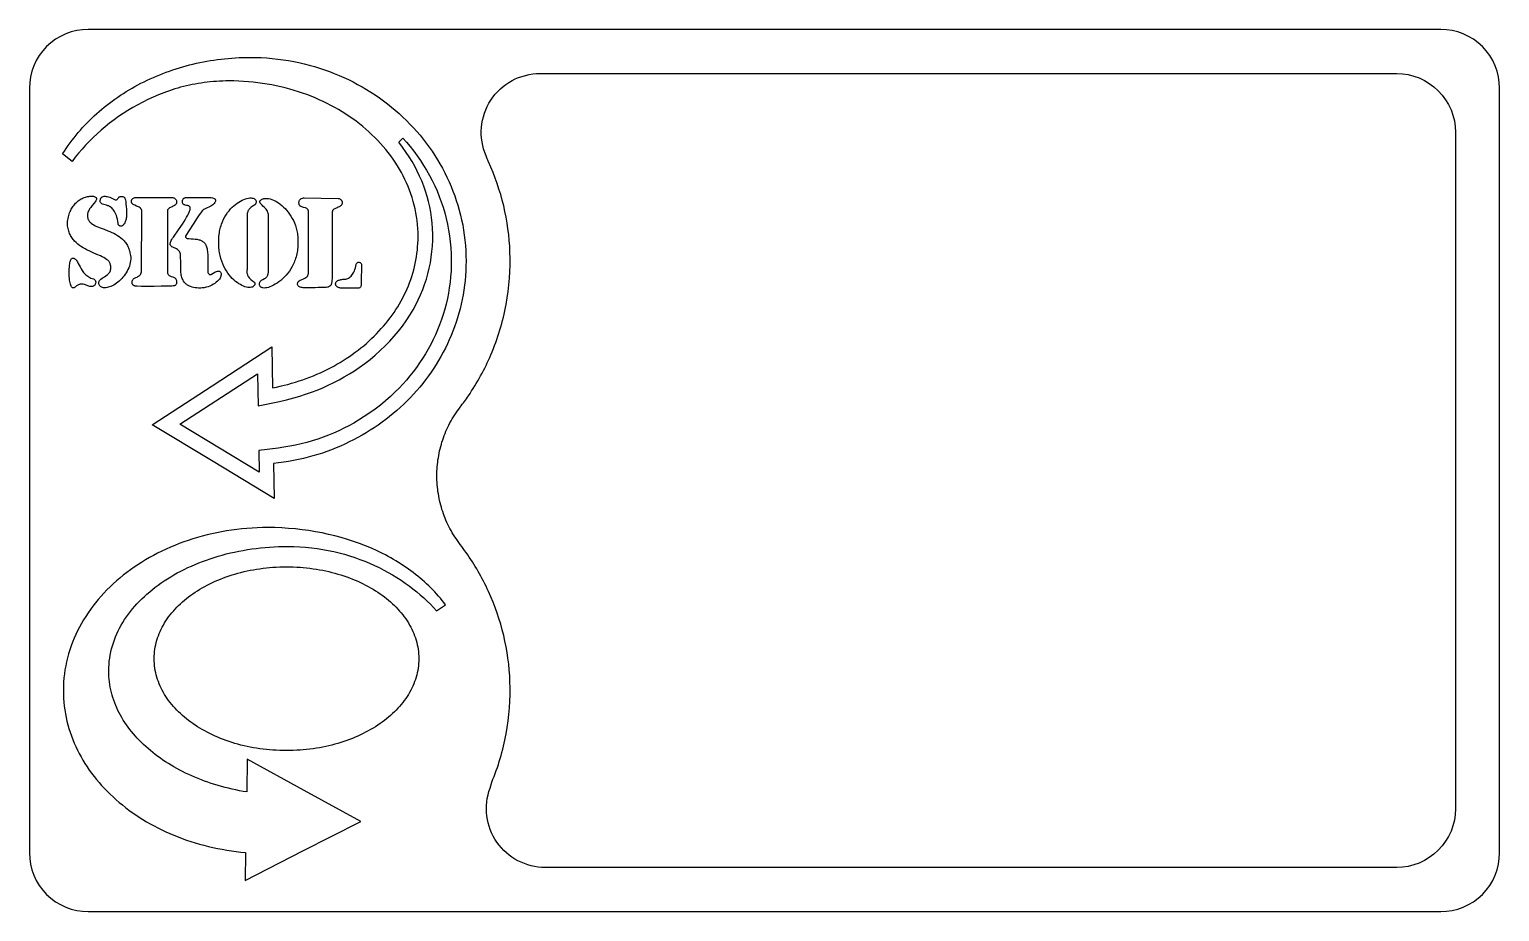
# Model space of a CAD drawing. Extents: x 0 to 500, y 0 to 300.
import ezdxf

# ---------------------------------------------------------------- set-up
doc = ezdxf.new("R2010")
doc.units = 0
doc.layers.add('Layer 1', color=250, linetype='CONTINUOUS')
doc.layers.add('Nível Padrão', color=18, linetype='CONTINUOUS')

msp = doc.modelspace()

# ---------------------------------------------------------------- linework, layer by layer
at = {"layer": 'Layer 1'}
msp.add_lwpolyline([(11.3, 257.68), (11.91, 258.62), (12.53, 259.55), (13.17, 260.47), (13.83, 261.38), (14.5, 262.28), (15.19, 263.17), (15.9, 264.04), (16.62, 264.9), (17.35, 265.75), (18.1, 266.59), (18.87, 267.41), (19.65, 268.23), (20.44, 269.03), (21.25, 269.81), (22.07, 270.59), (22.9, 271.35), (23.75, 272.1), (24.61, 272.83), (25.48, 273.55), (26.37, 274.26), (27.27, 274.96), (28.18, 275.64), (29.11, 276.31), (30.04, 276.96), (30.99, 277.6), (31.95, 278.22), (32.92, 278.84), (33.91, 279.43), (34.9, 280.02), (35.91, 280.58), (36.92, 281.14), (37.95, 281.68), (38.98, 282.2), (40.03, 282.71), (41.08, 283.21), (42.15, 283.68), (43.23, 284.15), (44.31, 284.6), (45.4, 285.03), (46.51, 285.45), (47.62, 285.85), (48.74, 286.23), (49.86, 286.6), (51, 286.96), (52.14, 287.29), (53.29, 287.62), (54.45, 287.92), (55.62, 288.21), (56.79, 288.48), (57.97, 288.74), (59.16, 288.97), (60.35, 289.2), (61.55, 289.4), (62.75, 289.59), (63.97, 289.76), (65.18, 289.91), (66.4, 290.04), (67.63, 290.16), (68.86, 290.26), (70.1, 290.34), (71.34, 290.41), (72.59, 290.45), (73.84, 290.48), (75.1, 290.49), (76.99, 290.47), (78.87, 290.4), (80.74, 290.29), (82.6, 290.13), (84.44, 289.93), (86.27, 289.69), (88.09, 289.41), (89.89, 289.08), (91.67, 288.71), (93.44, 288.31), (95.19, 287.86), (96.92, 287.37), (98.63, 286.85), (100.33, 286.28), (102.01, 285.68), (103.66, 285.04), (105.3, 284.37), (106.91, 283.66), (108.51, 282.91), (110.08, 282.13), (111.63, 281.31), (113.15, 280.46), (114.65, 279.58), (116.13, 278.66), (117.58, 277.71), (119.01, 276.73), (120.41, 275.71), (121.78, 274.67), (123.13, 273.6), (124.44, 272.49), (125.73, 271.36), (126.99, 270.2), (128.22, 269.01), (129.42, 267.79), (130.59, 266.55), (131.73, 265.28), (132.84, 263.99), (133.91, 262.67), (134.95, 261.32), (135.96, 259.95), (136.93, 258.56), (137.87, 257.14), (138.77, 255.7), (139.63, 254.24), (140.46, 252.76), (141.25, 251.25), (142.01, 249.73), (142.72, 248.19), (143.4, 246.62), (144.04, 245.04), (144.64, 243.44), (145.19, 241.82), (145.71, 240.19), (146.18, 238.54), (146.61, 236.87), (147, 235.19), (147.35, 233.49), (147.65, 231.78), (147.9, 230.05), (148.11, 228.31), (148.28, 226.56), (148.4, 224.79), (148.47, 223.02), (148.49, 221.23), (148.47, 219.56), (148.41, 217.9), (148.31, 216.25), (148.16, 214.62), (147.98, 212.99), (147.76, 211.37), (147.49, 209.77), (147.19, 208.18), (146.85, 206.6), (146.47, 205.03), (146.06, 203.48), (145.61, 201.94), (145.12, 200.42), (144.6, 198.91), (144.04, 197.42), (143.44, 195.94), (142.81, 194.48), (142.15, 193.03), (141.46, 191.61), (140.73, 190.2), (139.96, 188.81), (139.17, 187.43), (138.35, 186.08), (137.49, 184.75), (136.6, 183.43), (135.68, 182.14), (134.74, 180.86), (133.76, 179.61), (132.75, 178.38), (131.72, 177.17), (130.66, 175.99), (129.57, 174.82), (128.45, 173.68), (127.31, 172.57), (126.14, 171.48), (124.95, 170.41), (123.73, 169.37), (122.49, 168.35), (121.22, 167.36), (119.93, 166.4), (118.61, 165.46), (117.28, 164.56), (115.92, 163.67), (114.53, 162.82), (113.13, 162), (111.71, 161.2), (110.26, 160.44), (108.8, 159.7), (107.32, 159), (105.81, 158.32), (104.29, 157.68), (102.76, 157.07), (101.2, 156.49), (99.63, 155.95), (98.04, 155.43), (96.43, 154.95), (94.81, 154.51), (93.17, 154.1), (91.52, 153.72), (89.85, 153.38), (88.17, 153.08), (86.48, 152.81), (84.77, 152.58), (83.06, 152.38), (83.23, 140.49), (62.5, 153.01), (41.76, 165.54), (62.11, 178.78), (82.47, 192.03), (82.68, 178.09), (84, 178.36), (85.31, 178.65), (86.62, 178.97), (87.91, 179.3), (89.19, 179.66), (90.45, 180.04), (91.71, 180.44), (92.95, 180.86), (94.18, 181.3), (95.39, 181.76), (96.59, 182.24), (97.78, 182.74), (98.95, 183.26), (100.11, 183.8), (101.26, 184.36), (102.38, 184.94), (103.49, 185.53), (104.59, 186.15), (105.67, 186.78), (106.73, 187.43), (107.78, 188.1), (108.81, 188.78), (109.82, 189.48), (110.81, 190.2), (111.78, 190.94), (112.74, 191.69), (113.68, 192.45), (114.6, 193.24), (115.49, 194.03), (116.37, 194.85), (117.23, 195.67), (118.07, 196.51), (118.89, 197.37), (119.68, 198.24), (120.46, 199.13), (121.21, 200.02), (121.94, 200.93), (122.65, 201.86), (123.34, 202.79), (124, 203.74), (124.64, 204.7), (125.26, 205.68), (125.85, 206.66), (126.42, 207.66), (126.96, 208.67), (127.48, 209.69), (127.97, 210.71), (128.44, 211.75), (128.88, 212.8), (129.29, 213.86), (129.68, 214.93), (130.05, 216.01), (130.38, 217.1), (130.69, 218.19), (130.97, 219.3), (131.22, 220.41), (131.44, 221.53), (131.64, 222.66), (131.8, 223.8), (131.94, 224.94), (132.04, 226.09), (132.12, 227.25), (132.17, 228.41), (132.18, 229.58), (132.16, 230.95), (132.1, 232.31), (131.99, 233.65), (131.85, 234.99), (131.67, 236.32), (131.44, 237.64), (131.18, 238.95), (130.88, 240.24), (130.54, 241.53), (130.16, 242.8), (129.74, 244.06), (129.29, 245.31), (128.8, 246.55), (128.28, 247.77), (127.72, 248.98), (127.13, 250.17), (126.5, 251.35), (125.84, 252.52), (125.15, 253.66), (124.42, 254.8), (123.66, 255.91), (122.87, 257.01), (122.05, 258.09), (121.2, 259.16), (120.32, 260.2), (119.41, 261.23), (118.47, 262.24), (117.5, 263.23), (116.51, 264.2), (115.48, 265.15), (114.43, 266.08), (113.35, 266.99), (112.25, 267.87), (111.12, 268.74), (109.97, 269.58), (108.79, 270.4), (107.58, 271.2), (106.36, 271.97), (105.11, 272.72), (103.84, 273.45), (102.55, 274.15), (101.23, 274.82), (99.89, 275.47), (98.54, 276.1), (97.16, 276.7), (95.77, 277.27), (94.35, 277.81), (92.92, 278.33), (91.47, 278.81), (90, 279.27), (88.52, 279.7), (87.01, 280.1), (85.5, 280.48), (83.96, 280.82), (82.42, 281.13), (80.85, 281.41), (79.28, 281.66), (77.69, 281.87), (76.09, 282.06), (74.47, 282.21), (72.84, 282.33), (71.21, 282.41), (69.56, 282.47), (67.9, 282.48), (66.82, 282.47), (65.75, 282.45), (64.69, 282.4), (63.63, 282.34), (62.58, 282.26), (61.53, 282.16), (60.5, 282.05), (59.46, 281.92), (58.44, 281.77), (57.42, 281.61), (56.4, 281.43), (55.4, 281.24), (54.4, 281.03), (53.41, 280.8), (52.42, 280.56), (51.44, 280.31), (50.47, 280.04), (49.51, 279.76), (48.55, 279.46), (47.6, 279.15), (46.66, 278.82), (45.73, 278.48), (43.88, 277.76), (42.07, 277), (40.29, 276.18), (38.54, 275.31), (36.83, 274.4), (35.15, 273.45), (33.5, 272.45), (31.89, 271.42), (30.32, 270.34), (28.78, 269.23), (27.28, 268.08), (25.82, 266.9), (24.4, 265.69), (23.02, 264.45), (21.68, 263.19), (20.38, 261.89), (19.12, 260.58), (17.9, 259.24), (16.72, 257.88), (15.59, 256.5), (14.51, 255.11), (11.3, 257.68)], close=True, dxfattribs=at)
at = {"layer": 'Nível Padrão'}
for points in [[(0, 20, 0.414214), (20, 0), (480, 0, 0.414214), (500, 20), (500, 280, 0.414214), (480, 300), (20, 300, 0.414214), (0, 280), (0, 20)], [(157.24, 44, 0.053178), (162.14, 60.43, 0.055222), (163.44, 78.22, 0.098622), (156.12, 108.9, 0.046107), (148.52, 122.11, 0.009942), (146.51, 124.84), (146.02, 125.49), (145.55, 126.15), (145.09, 126.82), (144.65, 127.49), (144.22, 128.17), (143.81, 128.85), (143.42, 129.55), (143.04, 130.24), (142.68, 130.95), (142.33, 131.66), (142, 132.37), (141.68, 133.09), (141.38, 133.82), (141.09, 134.55), (140.82, 135.28), (140.56, 136.02), (140.32, 136.76), (140.1, 137.51), (139.89, 138.26), (139.7, 139.01), (139.52, 139.77), (139.36, 140.53), (139.21, 141.29), (139.08, 142.05), (138.96, 142.81), (138.86, 143.58), (138.78, 144.35), (138.71, 145.12), (138.65, 145.89), (138.61, 146.66), (138.59, 147.43), (138.58, 148.2), (138.59, 148.98), (138.61, 149.75), (138.65, 150.52), (138.71, 151.29), (138.78, 152.06), (138.86, 152.83), (138.96, 153.59), (139.08, 154.36), (139.21, 155.12), (139.36, 155.88), (139.52, 156.64), (139.7, 157.4), (139.89, 158.15), (140.1, 158.9), (140.32, 159.65), (140.56, 160.39), (140.82, 161.13), (141.09, 161.86), (141.38, 162.59), (141.68, 163.32), (141.99, 164.04), (142.33, 164.75), (142.68, 165.46), (143.04, 166.16), (143.42, 166.86), (143.81, 167.55), (144.22, 168.24), (144.65, 168.92), (145.09, 169.59), (145.55, 170.26), (146.02, 170.91), (146.51, 171.56, 0.013867), (149.29, 175.4, 0.048151), (156.95, 189.37, 0.055512), (162.14, 206.49, 0.055222), (163.44, 224.28, 0.098622), (156.12, 254.96, 0.003457), (155.64, 256), (155.34, 257, -0.540575), (173.67, 285), (465, 285, -0.414214), (485, 265), (485, 35, -0.414214), (465, 15), (175.43, 15, -0.523273), (156.69, 42), (157.24, 44)]]:
    msp.add_lwpolyline(points, format="xyb", close=True, dxfattribs=at)
for points in [[(127.03, 263.03), (128.23, 261.69), (129.5, 260.18), (130.72, 258.62), (131.89, 257.04), (133.01, 255.42), (134.08, 253.77), (135.1, 252.08), (136.07, 250.37), (136.98, 248.63), (137.84, 246.86), (138.63, 245.06), (139.38, 243.23), (140.06, 241.38), (140.69, 239.5), (141.25, 237.6), (141.76, 235.68), (142.2, 233.74), (142.58, 231.77), (142.89, 229.78), (143.14, 227.78), (143.33, 225.75), (143.44, 223.71), (143.49, 221.64), (143.47, 219.69), (143.4, 217.77), (143.26, 215.87), (143.06, 213.99), (142.81, 212.12), (142.5, 210.27), (142.14, 208.44), (141.72, 206.62), (141.24, 204.83), (140.72, 203.05), (140.14, 201.3), (139.51, 199.57), (138.83, 197.86), (138.09, 196.17), (137.31, 194.51), (136.48, 192.87), (135.61, 191.26), (134.68, 189.67), (133.71, 188.11), (132.7, 186.58), (131.64, 185.08), (130.53, 183.6), (129.39, 182.16), (128.2, 180.74), (126.97, 179.36), (125.7, 178.02), (124.4, 176.71), (122.77, 175.17), (121.09, 173.69), (119.37, 172.26), (117.59, 170.89), (115.76, 169.57), (113.88, 168.31), (111.95, 167.1), (110.32, 166.15), (108.65, 165.23), (106.95, 164.36), (105.22, 163.54), (103.46, 162.75), (101.68, 162.02), (99.87, 161.33), (98.04, 160.69), (96.18, 160.09), (94.3, 159.55), (92.39, 159.05), (90.46, 158.61), (88.52, 158.22), (86.55, 157.88), (84.56, 157.59), (77.99, 156.83), (78.1, 149.43), (51.17, 165.7), (77.61, 182.9), (77.77, 171.99), (85.06, 173.47), (87.48, 174.03), (89.89, 174.66), (91.93, 175.26), (93.93, 175.91), (95.91, 176.61), (97.86, 177.36), (99.77, 178.15), (101.65, 179), (103.49, 179.89), (105.3, 180.83), (107.08, 181.81), (108.81, 182.84), (110.51, 183.91), (112.17, 185.03), (114.05, 186.38), (115.87, 187.78), (117.63, 189.25), (119.33, 190.77), (120.97, 192.34), (122.54, 193.96), (124.05, 195.63), (125.48, 197.35), (126.84, 199.11), (128.13, 200.93), (129.35, 202.78), (130.48, 204.68), (131.39, 206.35), (132.24, 208.04), (133.02, 209.76), (133.75, 211.51), (134.4, 213.28), (135, 215.08), (135.52, 216.91), (135.97, 218.75), (136.36, 220.62), (136.67, 222.51), (136.91, 224.42), (137.08, 226.34), (137.17, 228.29), (137.18, 230.34), (137.11, 232.24), (136.97, 234.11), (136.77, 235.98), (136.49, 237.82), (136.14, 239.64), (135.73, 241.45), (135.25, 243.23), (134.71, 245), (134.1, 246.74), (133.43, 248.45), (132.7, 250.14), (131.91, 251.8), (131.06, 253.44), (130.16, 255.04), (129.2, 256.62), (128.18, 258.17), (126.9, 259.98), (125.63, 261.63), (127.03, 263.03)], [(19.75, 236.67), (19.76, 236.39), (19.78, 236.13), (19.83, 235.88), (19.9, 235.64), (19.98, 235.41), (20.08, 235.2), (20.2, 234.99), (20.33, 234.79), (20.48, 234.6), (20.64, 234.42), (21.01, 234.09), (21.43, 233.78), (21.89, 233.49), (22.39, 233.23), (22.93, 232.97), (23.51, 232.73), (24.11, 232.5), (25.37, 232.03), (26.68, 231.54), (27.35, 231.27), (28.01, 230.99), (28.67, 230.68), (29.31, 230.34), (29.94, 229.97), (30.55, 229.57), (31.13, 229.12), (31.69, 228.63), (31.95, 228.37), (32.2, 228.09), (32.45, 227.8), (32.68, 227.5), (32.9, 227.18), (33.11, 226.85), (33.31, 226.5), (33.5, 226.14), (33.67, 225.76), (33.83, 225.36), (33.97, 224.95), (34.1, 224.52), (34.21, 224.06), (34.31, 223.59), (34.38, 223.1), (34.44, 222.59), (34.45, 221.97), (34.4, 221.35), (34.31, 220.74), (34.17, 220.13), (33.99, 219.54), (33.77, 218.95), (33.51, 218.38), (33.22, 217.82), (32.9, 217.27), (32.56, 216.75), (32.18, 216.24), (31.79, 215.75), (31.38, 215.29), (30.95, 214.85), (30.51, 214.44), (30.06, 214.05), (29.6, 213.7), (29.13, 213.37), (28.67, 213.08), (28.2, 212.83), (27.74, 212.61), (27.28, 212.43), (26.84, 212.29), (26.41, 212.19), (25.99, 212.14), (25.59, 212.13), (25.21, 212.17), (24.86, 212.26), (24.53, 212.39), (24.38, 212.48), (24.23, 212.59), (24.09, 212.7), (23.96, 212.83), (23.84, 212.97), (23.73, 213.13), (23.66, 213.39), (23.62, 213.62), (23.61, 213.85), (23.63, 214.05), (23.69, 214.25), (23.77, 214.43), (23.88, 214.6), (24, 214.76), (24.15, 214.91), (24.32, 215.06), (24.69, 215.35), (25.1, 215.62), (25.54, 215.9), (25.98, 216.19), (26.41, 216.5), (26.62, 216.68), (26.81, 216.86), (26.99, 217.05), (27.15, 217.26), (27.3, 217.48), (27.43, 217.71), (27.53, 217.97), (27.61, 218.24), (27.67, 218.53), (27.69, 218.85), (27.68, 219.18), (27.64, 219.54), (27.62, 219.77), (27.58, 219.99), (27.52, 220.2), (27.44, 220.4), (27.35, 220.6), (27.23, 220.79), (27.1, 220.97), (26.96, 221.14), (26.62, 221.48), (26.23, 221.8), (25.78, 222.1), (25.29, 222.39), (24.76, 222.67), (24.19, 222.95), (22.97, 223.49), (21.67, 224.05), (20.32, 224.66), (19.65, 224.98), (18.98, 225.33), (18.32, 225.7), (17.67, 226.1), (17.04, 226.53), (16.44, 226.99), (15.87, 227.48), (15.34, 228.02), (15.09, 228.31), (14.84, 228.6), (14.61, 228.91), (14.4, 229.23), (14.19, 229.57), (14, 229.91), (13.82, 230.27), (13.66, 230.64), (13.51, 231.03), (13.37, 231.43), (13.26, 231.85), (13.16, 232.28), (13.08, 232.73), (13.01, 233.19), (12.97, 233.67), (12.94, 234.17), (13, 234.7), (13.07, 235.22), (13.16, 235.73), (13.26, 236.22), (13.39, 236.69), (13.53, 237.15), (13.68, 237.6), (13.86, 238.03), (14.04, 238.44), (14.24, 238.84), (14.46, 239.22), (14.69, 239.59), (14.93, 239.93), (15.18, 240.27), (15.45, 240.58), (15.73, 240.88), (16.02, 241.17), (16.32, 241.43), (16.63, 241.68), (16.95, 241.91), (17.28, 242.13), (17.62, 242.33), (17.96, 242.51), (18.32, 242.67), (18.68, 242.81), (19.05, 242.94), (19.43, 243.05), (19.81, 243.14), (20.2, 243.21), (20.59, 243.27), (20.99, 243.3), (21.39, 243.32), (21.75, 243.25), (22.05, 243.17), (22.3, 243.08), (22.5, 242.98), (22.65, 242.87), (22.75, 242.74), (22.82, 242.6), (22.85, 242.45), (22.84, 242.3), (22.8, 242.13), (22.72, 241.95), (22.63, 241.76), (22.36, 241.36), (22.03, 240.93), (21.25, 239.98), (20.86, 239.47), (20.49, 238.94), (20.32, 238.67), (20.17, 238.39), (20.03, 238.11), (19.92, 237.83), (19.83, 237.54), (19.77, 237.25), (19.74, 236.96), (19.75, 236.67)], [(29.21, 242.07), (29.31, 242.02), (29.4, 241.99), (29.49, 241.98), (29.57, 241.99), (29.73, 242.05), (29.87, 242.15), (30, 242.29), (30.11, 242.45), (30.3, 242.77), (30.36, 242.87), (30.43, 242.95), (30.53, 243.01), (30.64, 243.07), (30.89, 243.15), (31.18, 243.18), (31.47, 243.18), (31.75, 243.14), (31.99, 243.08), (32.18, 243), (32.26, 242.97), (32.35, 242.89), (32.42, 242.74), (32.5, 242.55), (32.63, 242.04), (32.75, 241.37), (32.85, 240.6), (32.94, 239.74), (33, 238.84), (33.04, 237.92), (33.04, 237.44), (33.03, 237), (33.01, 236.57), (32.97, 236.18), (32.92, 235.81), (32.86, 235.47), (32.79, 235.15), (32.71, 234.86), (32.61, 234.59), (32.51, 234.35), (32.41, 234.13), (32.29, 233.93), (32.17, 233.75), (32.05, 233.6), (31.92, 233.47), (31.8, 233.36), (31.67, 233.27), (31.53, 233.19), (31.4, 233.14), (31.27, 233.11), (31.14, 233.1), (31.02, 233.1), (30.9, 233.12), (30.78, 233.16), (30.67, 233.21), (30.57, 233.28), (30.47, 233.37), (30.39, 233.47), (30.31, 233.59), (30.24, 233.71), (30.19, 233.86), (30.14, 234.01), (30.04, 234.78), (29.91, 235.47), (29.76, 236.11), (29.59, 236.68), (29.41, 237.19), (29.2, 237.66), (28.99, 238.07), (28.76, 238.43), (28.53, 238.75), (28.28, 239.04), (28.03, 239.28), (27.77, 239.49), (27.51, 239.67), (27.24, 239.82), (26.98, 239.95), (26.71, 240.06), (26.2, 240.23), (25.71, 240.37), (25.26, 240.49), (24.86, 240.62), (24.68, 240.7), (24.52, 240.79), (24.38, 240.91), (24.27, 241.04), (24.17, 241.19), (24.1, 241.37), (24.06, 241.59), (24.05, 241.83), (24.13, 242.21), (24.18, 242.37), (24.25, 242.52), (24.32, 242.66), (24.41, 242.78), (24.51, 242.89), (24.61, 242.98), (24.72, 243.06), (24.85, 243.12), (25.11, 243.22), (25.42, 243.27), (25.75, 243.27), (26.1, 243.23), (26.49, 243.15), (26.89, 243.04), (27.32, 242.9), (27.77, 242.73), (28.23, 242.53), (29.21, 242.07)], [(34.68, 241.44), (34.68, 241.61), (34.69, 241.77), (34.73, 241.91), (34.79, 242.05), (34.86, 242.17), (34.95, 242.28), (35.15, 242.47), (35.38, 242.62), (35.62, 242.73), (35.87, 242.8), (36.09, 242.85), (41.39, 242.88), (45.38, 242.88), (47.06, 242.87), (48.28, 242.85), (48.54, 242.84), (48.76, 242.81), (48.97, 242.76), (49.16, 242.69), (49.32, 242.61), (49.47, 242.52), (49.6, 242.42), (49.71, 242.31), (49.8, 242.19), (49.88, 242.07), (50, 241.83), (50.06, 241.58), (50.08, 241.36), (50.08, 241.21), (50.06, 241.06), (50.02, 240.92), (49.97, 240.79), (49.9, 240.67), (49.82, 240.56), (49.63, 240.35), (49.39, 240.16), (49.13, 240), (48.84, 239.84), (48.55, 239.7), (47.96, 239.43), (47.7, 239.29), (47.45, 239.14), (47.25, 238.98), (47.09, 238.81), (47.03, 238.71), (46.99, 238.61), (46.96, 238.5), (46.95, 238.39), (46.95, 217.51), (46.95, 217.35), (46.97, 217.2), (47, 217.06), (47.04, 216.93), (47.16, 216.7), (47.33, 216.51), (47.53, 216.34), (47.75, 216.21), (47.99, 216.09), (48.24, 215.99), (48.75, 215.81), (49.22, 215.64), (49.42, 215.55), (49.58, 215.44), (49.7, 215.31), (49.74, 215.24), (49.77, 215.17), (49.85, 215.01), (49.92, 214.84), (49.97, 214.65), (50.01, 214.46), (50.04, 214.26), (50.04, 214.06), (50.04, 213.86), (50.01, 213.67), (49.97, 213.49), (49.91, 213.32), (49.83, 213.17), (49.74, 213.04), (49.62, 212.94), (49.48, 212.87), (49.32, 212.82), (49.14, 212.82), (48.88, 212.78), (48.39, 212.74), (46.84, 212.67), (44.76, 212.63), (42.43, 212.6), (40.12, 212.6), (38.09, 212.62), (36.63, 212.67), (36.2, 212.7), (36.07, 212.72), (36.01, 212.74), (35.8, 212.76), (35.62, 212.8), (35.46, 212.88), (35.32, 212.97), (35.21, 213.09), (35.12, 213.22), (35.04, 213.37), (34.99, 213.53), (34.96, 213.7), (34.94, 213.87), (34.94, 214.05), (34.95, 214.23), (34.98, 214.4), (35.02, 214.56), (35.08, 214.71), (35.15, 214.85), (35.24, 215.02), (35.38, 215.16), (35.54, 215.28), (35.73, 215.39), (36.18, 215.59), (36.66, 215.8), (36.91, 215.92), (37.14, 216.06), (37.37, 216.22), (37.58, 216.4), (37.76, 216.62), (37.92, 216.87), (38.04, 217.17), (38.12, 217.51), (38.2, 238.31), (38.18, 238.48), (38.15, 238.63), (38.09, 238.77), (38.03, 238.9), (37.95, 239.02), (37.85, 239.13), (37.63, 239.33), (37.36, 239.5), (37.07, 239.66), (36.44, 239.94), (35.81, 240.2), (35.51, 240.35), (35.25, 240.51), (35.03, 240.7), (34.93, 240.8), (34.85, 240.91), (34.78, 241.03), (34.73, 241.15), (34.7, 241.29), (34.68, 241.44)], [(48.99, 229.4), (50.68, 231.81), (52.03, 233.82), (52.59, 234.68), (53.07, 235.46), (53.48, 236.16), (53.83, 236.78), (54.11, 237.33), (54.34, 237.81), (54.5, 238.23), (54.62, 238.59), (54.69, 238.9), (54.72, 239.16), (54.7, 239.38), (54.66, 239.55), (54.57, 239.7), (54.46, 239.81), (54.33, 239.9), (54.18, 239.97), (54, 240.02), (53.82, 240.07), (53.43, 240.14), (53.03, 240.23), (52.84, 240.29), (52.66, 240.37), (52.49, 240.48), (52.34, 240.61), (52.22, 240.77), (52.11, 240.97), (52.08, 241.24), (52.08, 241.48), (52.09, 241.7), (52.12, 241.89), (52.17, 242.07), (52.24, 242.22), (52.32, 242.35), (52.42, 242.47), (52.52, 242.56), (52.63, 242.65), (52.75, 242.71), (52.87, 242.76), (53.12, 242.83), (53.37, 242.85), (61.81, 242.85), (62.24, 242.76), (62.59, 242.65), (62.88, 242.51), (63.09, 242.35), (63.17, 242.26), (63.23, 242.17), (63.28, 242.07), (63.31, 241.98), (63.33, 241.87), (63.33, 241.77), (63.29, 241.55), (63.2, 241.32), (63.06, 241.09), (62.86, 240.85), (62.62, 240.62), (62.34, 240.38), (62.02, 240.15), (61.66, 239.93), (61.26, 239.72), (60.21, 239.24), (59.5, 238.91), (59.26, 238.78), (59.08, 238.65), (58.97, 238.53), (58.92, 238.39), (58.85, 238.35), (58.75, 238.26), (58.5, 237.96), (58.17, 237.53), (57.78, 236.98), (56.87, 235.62), (55.88, 234.08), (54.05, 231.17), (53.13, 229.71), (53.09, 229.61), (53.09, 229.48), (53.14, 229.34), (53.24, 229.19), (53.39, 229.06), (53.6, 228.95), (53.88, 228.88), (54.04, 228.86), (54.23, 228.85), (55.01, 228.82), (55.74, 228.78), (56.43, 228.71), (57.07, 228.62), (57.66, 228.49), (57.94, 228.41), (58.21, 228.31), (58.46, 228.2), (58.69, 228.08), (58.92, 227.93), (59.13, 227.77), (59.33, 227.6), (59.52, 227.4), (59.69, 227.18), (59.84, 226.94), (59.99, 226.67), (60.12, 226.38), (60.24, 226.07), (60.34, 225.73), (60.43, 225.36), (60.5, 224.96), (60.56, 224.53), (60.6, 224.07), (60.63, 223.58), (60.65, 223.05), (60.64, 221.89), (60.64, 217.9), (60.66, 217.59), (60.73, 217.3), (60.85, 217.05), (60.92, 216.94), (61, 216.85), (61.09, 216.77), (61.18, 216.7), (61.29, 216.65), (61.39, 216.63), (61.51, 216.62), (61.63, 216.63), (61.76, 216.67), (61.89, 216.73), (62.46, 217.1), (63.03, 217.45), (63.32, 217.6), (63.61, 217.72), (63.92, 217.8), (64.23, 217.82), (64.5, 217.8), (64.62, 217.77), (64.72, 217.72), (64.81, 217.67), (64.89, 217.61), (65.02, 217.44), (65.11, 217.24), (65.17, 217), (65.19, 216.72), (65.17, 216.42), (65.16, 216.27), (65.13, 216.11), (65.09, 215.95), (65.03, 215.78), (64.85, 215.43), (64.61, 215.07), (64.31, 214.71), (63.95, 214.34), (63.53, 213.99), (63.07, 213.64), (62.56, 213.31), (62.01, 213.01), (61.41, 212.74), (60.78, 212.5), (60.12, 212.31), (59.43, 212.16), (59.08, 212.11), (58.72, 212.07), (58.35, 212.04), (57.98, 212.04), (57.47, 212.05), (56.94, 212.07), (56.39, 212.13), (55.84, 212.22), (55.3, 212.36), (54.76, 212.54), (54.49, 212.65), (54.23, 212.77), (53.98, 212.91), (53.74, 213.06), (53.5, 213.23), (53.27, 213.42), (53.05, 213.63), (52.84, 213.86), (52.64, 214.1), (52.46, 214.37), (52.29, 214.66), (52.13, 214.97), (51.99, 215.31), (51.86, 215.67), (51.75, 216.05), (51.66, 216.46), (51.59, 216.9), (51.53, 217.36), (51.5, 217.85), (51.49, 218.37), (51.48, 219.78), (51.45, 221.14), (51.42, 222.36), (51.41, 223.38), (51.36, 223.68), (51.28, 223.96), (51.18, 224.21), (51.06, 224.43), (50.91, 224.63), (50.75, 224.81), (50.58, 224.97), (50.39, 225.11), (50, 225.35), (49.59, 225.56), (49.18, 225.74), (48.79, 225.92), (48.45, 226.11), (48.3, 226.22), (48.17, 226.34), (48.07, 226.47), (47.98, 226.61), (47.92, 226.78), (47.89, 226.96), (47.89, 227.17), (47.93, 227.39), (48, 227.65), (48.11, 227.93), (48.26, 228.25), (48.46, 228.59), (48.7, 228.98), (48.99, 229.4)], [(64.39, 227.44), (64.38, 228.03), (64.39, 228.61), (64.42, 229.17), (64.47, 229.72), (64.52, 230.27), (64.6, 230.8), (64.69, 231.31), (64.79, 231.82), (64.9, 232.31), (65.03, 232.8), (65.17, 233.27), (65.33, 233.73), (65.67, 234.61), (66.05, 235.45), (66.47, 236.25), (66.92, 236.99), (67.4, 237.69), (67.91, 238.35), (68.44, 238.95), (68.98, 239.52), (69.54, 240.03), (70.11, 240.5), (70.68, 240.93), (71.25, 241.3), (71.82, 241.64), (72.38, 241.92), (72.93, 242.17), (73.47, 242.36), (73.98, 242.51), (74.47, 242.62), (74.93, 242.68), (75.37, 242.69), (75.76, 242.66), (76.12, 242.59), (76.43, 242.46), (76.57, 242.39), (76.69, 242.3), (76.8, 242.2), (76.9, 242.09), (76.99, 241.97), (77.06, 241.83), (77.1, 241.62), (77.12, 241.43), (77.12, 241.25), (77.1, 241.09), (77.06, 240.95), (77.01, 240.81), (76.93, 240.69), (76.84, 240.57), (76.63, 240.36), (76.37, 240.16), (75.77, 239.77), (75.45, 239.55), (75.14, 239.29), (74.84, 238.99), (74.7, 238.82), (74.57, 238.63), (74.45, 238.43), (74.34, 238.2), (74.24, 237.95), (74.16, 237.69), (74.1, 237.39), (74.05, 237.08), (74.02, 236.73), (74.01, 236.36), (74.01, 218.37), (73.97, 218.04), (73.96, 217.72), (73.97, 217.43), (74, 217.15), (74.05, 216.89), (74.12, 216.65), (74.2, 216.42), (74.29, 216.21), (74.39, 216.02), (74.51, 215.83), (74.76, 215.5), (75.04, 215.21), (75.34, 214.95), (75.91, 214.51), (76.16, 214.32), (76.38, 214.13), (76.55, 213.94), (76.62, 213.84), (76.67, 213.74), (76.7, 213.63), (76.71, 213.52), (76.7, 213.41), (76.66, 213.29), (76.61, 213.13), (76.53, 212.99), (76.45, 212.86), (76.35, 212.74), (76.23, 212.63), (76.11, 212.54), (75.97, 212.46), (75.82, 212.39), (75.49, 212.29), (75.12, 212.23), (74.71, 212.22), (74.27, 212.27), (73.81, 212.36), (73.32, 212.49), (72.81, 212.68), (72.28, 212.91), (71.74, 213.2), (71.19, 213.52), (70.64, 213.9), (70.09, 214.32), (69.54, 214.79), (69, 215.31), (68.47, 215.88), (67.95, 216.49), (67.45, 217.15), (66.98, 217.85), (66.54, 218.6), (66.12, 219.4), (65.74, 220.25), (65.4, 221.14), (65.1, 222.07), (64.85, 223.06), (64.74, 223.56), (64.65, 224.08), (64.57, 224.62), (64.5, 225.16), (64.45, 225.71), (64.41, 226.28), (64.39, 226.85), (64.39, 227.44)], [(91.28, 227.6), (91.29, 227.01), (91.28, 226.42), (91.25, 225.85), (91.2, 225.29), (91.13, 224.74), (91.05, 224.2), (90.95, 223.67), (90.83, 223.15), (90.7, 222.65), (90.55, 222.15), (90.39, 221.67), (90.21, 221.19), (90.02, 220.73), (89.82, 220.28), (89.61, 219.84), (89.39, 219.41), (88.91, 218.58), (88.4, 217.8), (87.85, 217.07), (87.28, 216.39), (86.69, 215.75), (86.09, 215.17), (85.47, 214.63), (84.84, 214.14), (84.22, 213.7), (83.6, 213.31), (82.99, 212.98), (82.39, 212.69), (81.82, 212.46), (81.27, 212.28), (80.74, 212.15), (80.26, 212.08), (79.81, 212.06), (79.41, 212.1), (79.23, 212.14), (79.06, 212.2), (78.9, 212.27), (78.76, 212.35), (78.63, 212.44), (78.52, 212.55), (78.43, 212.68), (78.35, 212.82), (78.29, 212.97), (78.25, 213.14), (78.23, 213.32), (78.23, 213.52), (78.27, 213.72), (78.33, 213.91), (78.4, 214.07), (78.48, 214.22), (78.57, 214.35), (78.67, 214.47), (78.9, 214.67), (79.16, 214.85), (79.43, 215), (79.99, 215.29), (80.26, 215.46), (80.52, 215.66), (80.75, 215.91), (80.86, 216.06), (80.95, 216.22), (81.04, 216.4), (81.12, 216.6), (81.18, 216.82), (81.23, 217.06), (81.27, 217.33), (81.29, 217.62), (81.29, 217.94), (81.28, 218.29), (81.28, 236.36), (81.3, 236.62), (81.3, 236.87), (81.28, 237.11), (81.25, 237.34), (81.2, 237.56), (81.13, 237.77), (80.97, 238.15), (80.76, 238.51), (80.52, 238.83), (80.25, 239.13), (79.97, 239.41), (79.4, 239.93), (79.13, 240.18), (78.88, 240.43), (78.67, 240.68), (78.49, 240.94), (78.37, 241.22), (78.33, 241.37), (78.31, 241.52), (78.42, 241.68), (78.54, 241.83), (78.68, 241.97), (78.83, 242.09), (78.99, 242.2), (79.16, 242.29), (79.34, 242.37), (79.53, 242.43), (79.73, 242.48), (79.94, 242.52), (80.39, 242.55), (80.86, 242.53), (81.36, 242.46), (81.88, 242.33), (82.42, 242.16), (82.97, 241.93), (83.53, 241.66), (84.1, 241.34), (84.68, 240.97), (85.25, 240.56), (85.82, 240.1), (86.38, 239.6), (86.93, 239.06), (87.47, 238.48), (87.98, 237.85), (88.47, 237.19), (88.94, 236.49), (89.37, 235.75), (89.77, 234.98), (90.14, 234.17), (90.46, 233.32), (90.73, 232.45), (90.95, 231.54), (91.05, 231.07), (91.13, 230.6), (91.19, 230.11), (91.24, 229.63), (91.28, 229.13), (91.3, 228.63), (91.3, 228.12), (91.28, 227.6)], [(96.21, 212.11), (94.99, 212.1), (93.94, 212.11), (93.49, 212.14), (93.08, 212.17), (92.71, 212.22), (92.39, 212.28), (92.11, 212.36), (91.86, 212.45), (91.66, 212.57), (91.49, 212.7), (91.37, 212.85), (91.28, 213.02), (91.22, 213.22), (91.21, 213.44), (91.22, 213.63), (91.25, 213.79), (91.3, 213.94), (91.36, 214.08), (91.45, 214.21), (91.55, 214.32), (91.66, 214.42), (91.78, 214.52), (92.06, 214.68), (92.37, 214.83), (93.04, 215.1), (93.39, 215.24), (93.72, 215.4), (94.03, 215.58), (94.31, 215.81), (94.43, 215.94), (94.54, 216.08), (94.64, 216.24), (94.72, 216.41), (94.79, 216.6), (94.84, 216.8), (94.87, 217.03), (94.88, 217.28), (94.88, 238.16), (94.87, 238.32), (94.84, 238.46), (94.8, 238.59), (94.74, 238.7), (94.67, 238.81), (94.58, 238.9), (94.37, 239.05), (94.12, 239.17), (93.85, 239.27), (93.25, 239.44), (92.95, 239.53), (92.66, 239.63), (92.38, 239.76), (92.14, 239.93), (92.04, 240.03), (91.94, 240.14), (91.86, 240.26), (91.79, 240.4), (91.74, 240.56), (91.7, 240.73), (91.68, 240.92), (91.68, 241.13), (91.69, 241.34), (91.72, 241.53), (91.77, 241.71), (91.85, 241.88), (91.94, 242.03), (92.04, 242.16), (92.15, 242.28), (92.28, 242.38), (92.42, 242.47), (92.56, 242.54), (92.86, 242.65), (93.17, 242.7), (93.47, 242.69), (104.97, 242.54), (105.16, 242.51), (105.39, 242.45), (105.62, 242.34), (105.85, 242.18), (106.05, 241.99), (106.14, 241.87), (106.22, 241.74), (106.29, 241.61), (106.33, 241.46), (106.36, 241.3), (106.37, 241.13), (106.36, 240.93), (106.33, 240.75), (106.28, 240.59), (106.21, 240.44), (106.14, 240.3), (106.05, 240.17), (105.84, 239.96), (105.59, 239.78), (105.32, 239.63), (105.03, 239.5), (104.72, 239.38), (104.12, 239.15), (103.85, 239.02), (103.59, 238.87), (103.37, 238.7), (103.28, 238.6), (103.2, 238.49), (103.13, 238.36), (103.08, 238.23), (103.04, 238.08), (103.01, 237.92), (102.93, 216.1), (102.94, 215.29), (102.91, 214.6), (102.84, 214.02), (102.79, 213.77), (102.73, 213.54), (102.66, 213.34), (102.58, 213.16), (102.48, 213), (102.37, 212.86), (102.24, 212.74), (102.1, 212.63), (101.94, 212.54), (101.77, 212.47), (101.58, 212.4), (101.37, 212.35), (100.9, 212.28), (100.35, 212.23), (99.71, 212.21), (98.16, 212.18), (97.24, 212.16), (96.21, 212.11)], [(21.78, 212.74), (21.63, 212.66), (21.48, 212.61), (21.33, 212.57), (21.17, 212.55), (20.85, 212.56), (20.52, 212.62), (20.18, 212.71), (19.83, 212.84), (19.09, 213.1), (18.71, 213.22), (18.32, 213.31), (17.91, 213.37), (17.71, 213.37), (17.5, 213.37), (17.29, 213.34), (17.08, 213.3), (16.87, 213.24), (16.65, 213.16), (16.43, 213.05), (16.21, 212.92), (15.98, 212.77), (15.76, 212.58), (15.51, 212.33), (15.39, 212.24), (15.28, 212.16), (15.16, 212.11), (15.06, 212.08), (14.95, 212.07), (14.85, 212.08), (14.76, 212.1), (14.67, 212.15), (14.58, 212.21), (14.49, 212.28), (14.33, 212.48), (14.19, 212.73), (14.06, 213.04), (13.95, 213.39), (13.84, 213.79), (13.76, 214.22), (13.68, 214.68), (13.62, 215.17), (13.54, 216.19), (13.51, 217.26), (13.53, 218.31), (13.6, 219.33), (13.66, 219.8), (13.72, 220.25), (13.8, 220.66), (13.89, 221.04), (13.99, 221.37), (14.1, 221.66), (14.23, 221.89), (14.36, 222.06), (14.43, 222.12), (14.51, 222.17), (14.58, 222.19), (14.66, 222.2), (14.87, 222.21), (15.06, 222.19), (15.25, 222.13), (15.42, 222.04), (15.59, 221.92), (15.75, 221.77), (15.9, 221.6), (16.05, 221.4), (16.34, 220.95), (16.63, 220.42), (17.25, 219.24), (17.6, 218.62), (17.99, 217.99), (18.21, 217.68), (18.44, 217.38), (18.68, 217.09), (18.94, 216.8), (19.22, 216.53), (19.52, 216.28), (19.83, 216.04), (20.17, 215.82), (20.54, 215.62), (20.92, 215.44), (21.34, 215.29), (21.78, 215.17), (21.98, 215.06), (22.15, 214.94), (22.29, 214.8), (22.39, 214.64), (22.47, 214.47), (22.52, 214.29), (22.54, 214.11), (22.54, 213.92), (22.51, 213.74), (22.47, 213.56), (22.4, 213.38), (22.31, 213.22), (22.2, 213.07), (22.07, 212.94), (21.93, 212.83), (21.78, 212.74)], [(105.98, 212.04), (105.76, 212.05), (105.55, 212.08), (105.35, 212.13), (105.17, 212.19), (105, 212.26), (104.84, 212.34), (104.69, 212.43), (104.56, 212.54), (104.45, 212.65), (104.35, 212.76), (104.27, 212.89), (104.21, 213.02), (104.16, 213.15), (104.13, 213.28), (104.12, 213.42), (104.13, 213.56), (104.16, 213.7), (104.2, 213.84), (104.27, 213.97), (104.36, 214.11), (104.48, 214.24), (104.61, 214.36), (104.77, 214.48), (104.95, 214.59), (105.16, 214.69), (105.39, 214.78), (105.64, 214.87), (105.92, 214.94), (106.23, 215), (106.56, 215.04), (106.92, 215.07), (107.31, 215.09), (107.63, 215.11), (107.95, 215.17), (108.26, 215.27), (108.56, 215.42), (108.85, 215.6), (109.14, 215.82), (109.41, 216.08), (109.67, 216.38), (109.91, 216.71), (110.14, 217.08), (110.36, 217.48), (110.56, 217.92), (110.73, 218.4), (110.89, 218.9), (111.03, 219.44), (111.14, 220.01), (111.18, 220.19), (111.24, 220.35), (111.33, 220.48), (111.44, 220.6), (111.56, 220.68), (111.71, 220.75), (111.86, 220.79), (112.01, 220.81), (112.17, 220.8), (112.33, 220.76), (112.47, 220.7), (112.61, 220.62), (112.73, 220.51), (112.82, 220.37), (112.9, 220.21), (112.94, 220.01), (112.86, 213.91), (112.83, 213.34), (112.78, 212.88), (112.75, 212.7), (112.7, 212.54), (112.64, 212.4), (112.56, 212.29), (112.47, 212.2), (112.35, 212.12), (112.22, 212.07), (112.06, 212.02), (111.66, 211.97), (111.14, 211.96), (105.98, 212.04)], [(141.54, 104.34), (140.96, 105.09), (140.37, 105.84), (139.76, 106.58), (139.14, 107.3), (138.5, 108.02), (137.85, 108.73), (137.18, 109.43), (136.5, 110.12), (135.8, 110.8), (135.09, 111.47), (134.37, 112.13), (133.63, 112.78), (132.88, 113.42), (132.11, 114.05), (131.34, 114.67), (130.55, 115.28), (129.74, 115.88), (128.93, 116.46), (128.1, 117.04), (127.26, 117.61), (126.4, 118.16), (125.54, 118.71), (124.66, 119.24), (123.78, 119.77), (122.88, 120.28), (121.97, 120.78), (121.05, 121.27), (120.12, 121.74), (118.22, 122.67), (116.29, 123.54), (114.32, 124.37), (112.3, 125.15), (110.26, 125.88), (108.18, 126.56), (106.07, 127.19), (103.92, 127.76), (101.75, 128.29), (99.54, 128.77), (97.31, 129.19), (95.06, 129.55), (92.78, 129.87), (90.48, 130.12), (88.16, 130.33), (85.82, 130.47), (83.46, 130.56), (81.09, 130.59), (79.29, 130.57), (77.51, 130.52), (75.74, 130.43), (73.98, 130.3), (72.23, 130.14), (70.5, 129.95), (68.78, 129.72), (67.07, 129.46), (65.38, 129.17), (63.71, 128.84), (62.05, 128.49), (60.41, 128.1), (58.78, 127.68), (57.18, 127.23), (55.59, 126.74), (54.02, 126.23), (52.47, 125.69), (50.94, 125.12), (49.43, 124.53), (47.94, 123.9), (46.47, 123.25), (45.03, 122.57), (43.6, 121.86), (42.2, 121.12), (40.83, 120.36), (39.48, 119.58), (38.15, 118.77), (36.85, 117.93), (35.58, 117.08), (34.33, 116.19), (33.1, 115.29), (31.91, 114.36), (30.75, 113.41), (29.61, 112.43), (28.5, 111.44), (27.42, 110.42), (26.37, 109.39), (25.36, 108.33), (24.37, 107.25), (23.42, 106.16), (22.5, 105.04), (21.61, 103.91), (20.75, 102.76), (19.93, 101.59), (19.15, 100.4), (18.4, 99.2), (17.68, 97.98), (17, 96.75), (16.36, 95.5), (15.76, 94.23), (15.19, 92.95), (14.67, 91.66), (14.18, 90.35), (13.73, 89.03), (13.32, 87.69), (12.95, 86.35), (12.63, 84.99), (12.34, 83.62), (12.1, 82.24), (11.9, 80.85), (11.74, 79.45), (11.63, 78.03), (11.56, 76.61), (11.54, 75.18), (11.56, 73.85), (11.62, 72.52), (11.72, 71.2), (11.85, 69.89), (12.03, 68.59), (12.24, 67.3), (12.49, 66.01), (12.77, 64.74), (13.1, 63.48), (13.45, 62.22), (13.85, 60.98), (14.27, 59.75), (14.74, 58.53), (15.23, 57.32), (15.76, 56.13), (16.33, 54.95), (16.92, 53.78), (17.55, 52.62), (18.21, 51.48), (18.9, 50.36), (19.62, 49.24), (20.37, 48.14), (21.16, 47.06), (21.97, 45.99), (22.81, 44.94), (23.68, 43.91), (24.57, 42.89), (25.5, 41.89), (26.45, 40.9), (27.43, 39.94), (28.44, 38.99), (29.47, 38.06), (30.53, 37.15), (31.61, 36.25), (32.72, 35.38), (33.85, 34.53), (35, 33.69), (36.18, 32.88), (37.38, 32.09), (38.61, 31.32), (39.85, 30.57), (41.12, 29.84), (42.41, 29.14), (43.72, 28.46), (45.05, 27.8), (46.4, 27.16), (47.76, 26.55), (49.15, 25.96), (50.56, 25.4), (51.98, 24.86), (53.42, 24.34), (54.88, 23.85), (56.35, 23.39), (57.84, 22.95), (59.35, 22.54), (60.87, 22.16), (62.41, 21.81), (63.96, 21.48), (65.53, 21.18), (67.1, 20.9), (68.7, 20.66), (70.3, 20.45), (71.92, 20.26), (73.54, 20.11), (73.38, 10.59), (93.03, 20.61), (112.68, 30.63), (93.39, 41.22), (74.1, 51.82), (73.9, 40.67), (72.65, 40.89), (71.4, 41.12), (70.17, 41.37), (68.95, 41.64), (67.73, 41.93), (66.53, 42.23), (65.35, 42.55), (64.17, 42.88), (63.01, 43.24), (61.85, 43.61), (60.72, 43.99), (59.59, 44.39), (58.48, 44.81), (57.38, 45.24), (56.3, 45.69), (55.23, 46.15), (54.18, 46.63), (53.14, 47.12), (52.12, 47.62), (51.11, 48.14), (50.12, 48.68), (49.14, 49.22), (48.19, 49.78), (47.25, 50.36), (46.32, 50.95), (45.42, 51.55), (44.53, 52.16), (43.66, 52.79), (42.81, 53.42), (41.97, 54.07), (41.16, 54.74), (40.37, 55.41), (39.59, 56.09), (38.84, 56.79), (38.1, 57.5), (37.39, 58.22), (36.7, 58.95), (36.03, 59.68), (35.38, 60.43), (34.75, 61.19), (34.14, 61.96), (33.56, 62.74), (33, 63.53), (32.46, 64.33), (31.94, 65.13), (31.45, 65.95), (30.99, 66.77), (30.54, 67.6), (30.12, 68.44), (29.73, 69.29), (29.36, 70.14), (29.02, 71.01), (28.7, 71.88), (28.41, 72.75), (28.15, 73.64), (27.91, 74.53), (27.7, 75.42), (27.51, 76.33), (27.35, 77.24), (27.23, 78.15), (27.13, 79.07), (27.05, 80), (27.01, 80.93), (26.99, 81.87), (27.01, 82.96), (27.07, 84.04), (27.17, 85.12), (27.31, 86.19), (27.48, 87.25), (27.7, 88.31), (27.95, 89.36), (28.23, 90.39), (28.55, 91.42), (28.91, 92.44), (29.31, 93.45), (29.73, 94.45), (30.2, 95.44), (30.69, 96.41), (31.22, 97.38), (31.78, 98.34), (32.38, 99.28), (33, 100.21), (33.66, 101.13), (34.35, 102.04), (35.07, 102.93), (35.81, 103.81), (36.59, 104.67), (37.4, 105.52), (38.23, 106.36), (39.1, 107.18), (39.99, 107.99), (40.91, 108.78), (41.85, 109.56), (42.82, 110.32), (43.82, 111.06), (44.84, 111.79), (45.88, 112.5), (46.95, 113.19), (48.05, 113.86), (49.16, 114.52), (50.3, 115.16), (51.46, 115.78), (52.65, 116.38), (53.85, 116.96), (55.08, 117.52), (56.32, 118.06), (57.59, 118.58), (58.87, 119.08), (60.18, 119.55), (61.5, 120.01), (62.84, 120.45), (64.2, 120.86), (65.57, 121.25), (66.96, 121.62), (68.37, 121.96), (69.79, 122.28), (71.23, 122.58), (72.69, 122.85), (74.15, 123.1), (75.63, 123.32), (77.13, 123.52), (78.63, 123.7), (80.15, 123.84), (81.68, 123.97), (83.22, 124.06), (84.77, 124.13), (86.33, 124.17), (87.91, 124.18), (89.94, 124.16), (91.95, 124.07), (93.94, 123.93), (95.9, 123.73), (97.84, 123.49), (99.75, 123.19), (101.64, 122.84), (103.5, 122.45), (105.33, 122), (107.14, 121.51), (108.91, 120.98), (110.66, 120.41), (112.38, 119.79), (114.07, 119.14), (115.72, 118.45), (117.35, 117.72), (118.94, 116.96), (120.5, 116.16), (122.02, 115.33), (123.52, 114.47), (124.97, 113.58), (126.39, 112.66), (127.78, 111.72), (129.12, 110.75), (130.43, 109.76), (131.71, 108.75), (132.94, 107.71), (134.13, 106.66), (135.29, 105.59), (136.4, 104.5), (137.47, 103.4), (138.5, 102.28), (141.54, 104.34)], [(42.43, 86), (42.45, 86.81), (42.49, 87.61), (42.56, 88.4), (42.67, 89.19), (42.79, 89.98), (42.95, 90.76), (43.14, 91.53), (43.35, 92.3), (43.59, 93.06), (43.85, 93.81), (44.14, 94.55), (44.46, 95.29), (44.8, 96.02), (45.16, 96.74), (45.55, 97.46), (45.97, 98.16), (46.41, 98.86), (46.87, 99.54), (47.36, 100.22), (47.86, 100.89), (48.39, 101.55), (48.95, 102.2), (49.52, 102.84), (50.12, 103.47), (50.74, 104.09), (51.37, 104.69), (52.03, 105.29), (52.71, 105.87), (53.41, 106.44), (54.12, 107.01), (54.86, 107.55), (55.61, 108.09), (56.39, 108.61), (57.18, 109.13), (57.98, 109.62), (58.81, 110.11), (59.65, 110.58), (60.51, 111.03), (61.38, 111.48), (62.27, 111.91), (63.18, 112.32), (64.1, 112.72), (65.03, 113.1), (65.98, 113.47), (66.95, 113.82), (67.92, 114.16), (68.91, 114.48), (69.92, 114.79), (70.93, 115.07), (71.96, 115.35), (73, 115.6), (74.05, 115.84), (75.11, 116.06), (76.19, 116.26), (77.27, 116.44), (78.36, 116.61), (79.47, 116.75), (80.58, 116.88), (81.7, 116.99), (82.83, 117.08), (83.97, 117.15), (85.12, 117.2), (86.27, 117.23), (87.43, 117.24), (88.59, 117.23), (89.75, 117.2), (90.9, 117.15), (92.03, 117.08), (93.16, 116.99), (94.29, 116.88), (95.4, 116.75), (96.5, 116.61), (97.6, 116.44), (98.68, 116.26), (99.75, 116.06), (100.81, 115.84), (101.87, 115.6), (102.91, 115.35), (103.93, 115.07), (104.95, 114.79), (105.95, 114.48), (106.94, 114.16), (107.92, 113.82), (108.88, 113.47), (109.83, 113.1), (110.77, 112.72), (111.69, 112.32), (112.59, 111.91), (113.48, 111.48), (114.36, 111.03), (115.22, 110.58), (116.06, 110.11), (116.88, 109.62), (117.69, 109.13), (118.48, 108.61), (119.25, 108.09), (120.01, 107.55), (120.74, 107.01), (121.46, 106.44), (122.16, 105.87), (122.83, 105.29), (123.49, 104.69), (124.13, 104.09), (124.75, 103.47), (125.34, 102.84), (125.92, 102.2), (126.47, 101.55), (127, 100.89), (127.51, 100.22), (128, 99.54), (128.46, 98.86), (128.9, 98.16), (129.31, 97.46), (129.7, 96.74), (130.07, 96.02), (130.41, 95.29), (130.73, 94.55), (131.02, 93.81), (131.28, 93.06), (131.52, 92.3), (131.73, 91.53), (131.91, 90.76), (132.07, 89.98), (132.2, 89.19), (132.3, 88.4), (132.37, 87.61), (132.42, 86.81), (132.43, 86), (132.42, 85.19), (132.37, 84.39), (132.3, 83.6), (132.2, 82.81), (132.07, 82.02), (131.91, 81.24), (131.73, 80.47), (131.52, 79.7), (131.28, 78.94), (131.02, 78.19), (130.73, 77.45), (130.41, 76.71), (130.07, 75.98), (129.7, 75.26), (129.31, 74.54), (128.9, 73.84), (128.46, 73.14), (128, 72.46), (127.51, 71.78), (127, 71.11), (126.47, 70.45), (125.92, 69.8), (125.34, 69.16), (124.75, 68.53), (124.13, 67.91), (123.49, 67.31), (122.83, 66.71), (122.16, 66.13), (121.46, 65.56), (120.74, 64.99), (120.01, 64.45), (119.25, 63.91), (118.48, 63.39), (117.69, 62.87), (116.88, 62.38), (116.06, 61.89), (115.22, 61.42), (114.36, 60.97), (113.48, 60.52), (112.59, 60.09), (111.69, 59.68), (110.77, 59.28), (109.83, 58.9), (108.88, 58.53), (107.92, 58.18), (106.94, 57.84), (105.95, 57.52), (104.95, 57.21), (103.93, 56.93), (102.91, 56.65), (101.87, 56.4), (100.81, 56.16), (99.75, 55.94), (98.68, 55.74), (97.6, 55.56), (96.5, 55.39), (95.4, 55.25), (94.29, 55.12), (93.16, 55.01), (92.03, 54.92), (90.9, 54.85), (89.75, 54.8), (88.59, 54.77), (87.43, 54.76), (86.27, 54.77), (85.12, 54.8), (83.97, 54.85), (82.83, 54.92), (81.7, 55.01), (80.58, 55.12), (79.47, 55.25), (78.36, 55.39), (77.27, 55.56), (76.19, 55.74), (75.11, 55.94), (74.05, 56.16), (73, 56.4), (71.96, 56.65), (70.93, 56.93), (69.92, 57.21), (68.91, 57.52), (67.92, 57.84), (66.95, 58.18), (65.98, 58.53), (65.03, 58.9), (64.1, 59.28), (63.18, 59.68), (62.27, 60.09), (61.38, 60.52), (60.51, 60.97), (59.65, 61.42), (58.81, 61.89), (57.98, 62.38), (57.18, 62.87), (56.39, 63.39), (55.61, 63.91), (54.86, 64.45), (54.12, 64.99), (53.41, 65.56), (52.71, 66.13), (52.03, 66.71), (51.37, 67.31), (50.74, 67.91), (50.12, 68.53), (49.52, 69.16), (48.95, 69.8), (48.39, 70.45), (47.86, 71.11), (47.36, 71.78), (46.87, 72.46), (46.41, 73.14), (45.97, 73.84), (45.55, 74.54), (45.16, 75.26), (44.8, 75.98), (44.46, 76.71), (44.14, 77.45), (43.85, 78.19), (43.59, 78.94), (43.35, 79.7), (43.14, 80.47), (42.95, 81.24), (42.79, 82.02), (42.67, 82.81), (42.56, 83.6), (42.49, 84.39), (42.45, 85.19), (42.43, 86)]]:
    msp.add_lwpolyline(points, close=True, dxfattribs=at)

doc.saveas('drawing.dxf')
